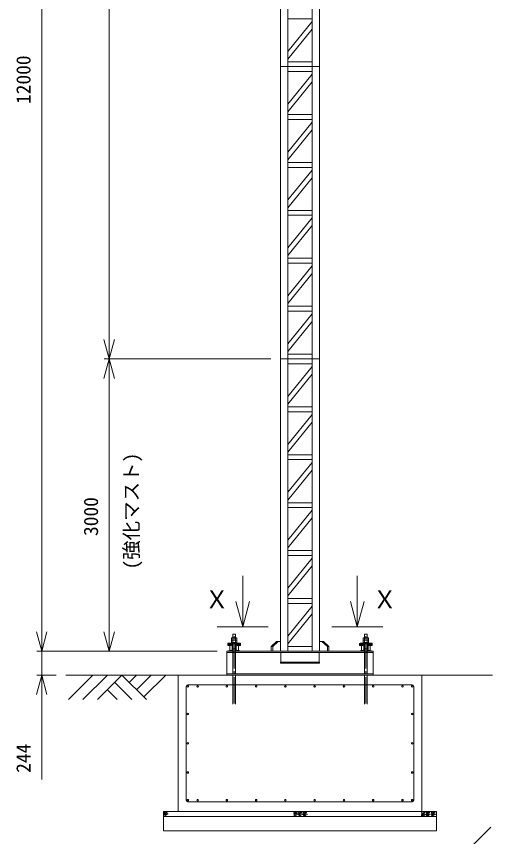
# Model space of a CAD drawing. Units: millimetres, scale not verified. Extents: x -8789 to 8797, y -12359 to 13582.
# Drawn here: x -8674 to -3793, y -8149 to 268 of the extents above; entities that cross this region are included whole.
import ezdxf
from ezdxf.enums import TextEntityAlignment as Align

# ---------------------------------------------------------------- set-up
doc = ezdxf.new("R2010")
doc.units = ezdxf.units.MM
doc.header["$LTSCALE"] = 30
doc.linetypes.add('CHAIN2', pattern=[12, 9, -1, 1, -1])
for name, color, linetype, lineweight in [('0-0_0', 7, 'Continuous', 18), ('0-2_12 常用一点鎖線', 3, 'CHAIN2', 18), ('0-4_05 寸法', 7, 'Continuous', 18), ('0-5_20 躯体・土木、外形線', 1, 'Continuous', 18), ('0-6_10 常用外形線', 3, 'Continuous', 18)]:
    doc.layers.add(name, color=color, linetype=linetype, lineweight=lineweight)
doc.styles.add('ＭＳ ゴシック', font='')
doc.styles.get('ＭＳ ゴシック').set_extended_font_data('MS Gothic')

msp = doc.modelspace()

# ---------------------------------------------------------------- linework, layer by layer
at = {"layer": '0-0_0'}
for p, q in [((-6354.16, -5997.34), (-6354.16, -5472.34)), ((-5179.16, -5997.34), (-5179.16, -5472.34)), ((-6424.5, -5734.84), (-6354.16, -5997.34)), ((-6283.83, -5734.84), (-6354.16, -5997.34)), ((-5249.5, -5734.84), (-5179.16, -5997.34)), ((-5108.83, -5734.84), (-5179.16, -5997.34)), ((-6616.66, -5997.34), (-6091.66, -5997.34)), ((-4916.66, -5997.34), (-5441.66, -5997.34))]:
    msp.add_line(p, q, dxfattribs=at)
at = {"layer": '0-2_12 常用一点鎖線'}
for p, q in [((-6441.66, -6782.34), (-6441.66, -6072.34)), ((-5091.66, -6782.34), (-5091.66, -6072.34))]:
    msp.add_line(p, q, dxfattribs=at)
at = {"layer": '0-4_05 寸法'}
for p, q in [((-8414.83, -6047.34), (-8414.83, 5552.66)), ((-7722.9, 5552.66), (-7722.9, -3047.34)), ((-7722.9, -3247.34), (-7722.9, -3047.34)), ((-6066.66, -3247.34), (-7772.9, -3247.34)), ((-6066.66, -3247.34), (-7772.9, -3247.34)), ((-7722.9, -3247.34), (-7722.9, -3447.34)), ((-7722.9, -3447.34), (-7722.9, -6047.34)), ((-8414.83, -6047.34), (-8414.83, -5847.34)), ((-8414.83, -6247.34), (-8414.83, -6047.34)), ((-8414.83, -6247.34), (-8414.83, -6047.34)), ((-7722.9, -6247.34), (-7722.9, -6047.34)), ((-6616.66, -6247.34), (-8464.83, -6247.34)), ((-6616.66, -6247.34), (-8464.83, -6247.34)), ((-8414.83, -6247.34), (-8414.83, -6491.34)), ((-6616.66, -6247.34), (-7772.9, -6247.34)), ((-8266.66, -6491.34), (-8464.83, -6491.34)), ((-8414.83, -6491.34), (-8414.83, -6691.34)), ((-8414.83, -6691.34), (-8414.83, -7564.67))]:
    msp.add_line(p, q, dxfattribs=at)
for points in [[(-7669.31, -3047.34), (-7722.9, -3247.34), (-7776.49, -3047.34)], [(-7776.49, -3447.34), (-7722.9, -3247.34), (-7669.31, -3447.34)], [(-8361.24, -6047.34), (-8414.83, -6247.34), (-8468.42, -6047.34)], [(-8361.24, -6047.34), (-8414.83, -6247.34), (-8468.42, -6047.34)], [(-7669.31, -6047.34), (-7722.9, -6247.34), (-7776.49, -6047.34)], [(-8468.42, -6691.34), (-8414.83, -6491.34), (-8361.24, -6691.34)], [(-4304.53, -8547.66), (-4163.11, -8406.24), (-3809.56, -8052.69)]]:
    msp.add_lwpolyline(points, dxfattribs=at)
at = {"layer": '0-5_20 躯体・土木、外形線'}
for p, q in [((-8166.66, -6491.34), (-7016.66, -6491.34)), ((-8141.66, -6741.34), (-7891.66, -6491.34)), ((-7991.66, -6741.34), (-7741.66, -6491.34)), ((-7841.66, -6741.34), (-7591.66, -6491.34)), ((-7341.66, -6741.34), (-7591.66, -6491.34)), ((-7516.66, -6566.34), (-7441.66, -6491.34)), ((-7441.66, -6641.34), (-7291.66, -6491.34)), ((-7366.66, -6716.34), (-7141.66, -6491.34)), ((-7016.66, -6491.34), (-6516.66, -6491.34)), ((-7016.66, -6491.34), (-7016.66, -7891.34)), ((-5016.66, -6491.34), (-4516.66, -6491.34)), ((-4516.66, -7891.34), (-4516.66, -6491.34)), ((-4516.66, -6491.34), (-3792.77, -6491.34)), ((-7641.66, -6741.34), (-7741.66, -6641.34)), ((-7491.66, -6741.34), (-7666.66, -6566.34)), ((-6932.66, -7775.34), (-6932.66, -6607.34)), ((-4616.66, -6591.34), (-6916.66, -6591.34)), ((-4600.66, -7775.34), (-4600.66, -6607.34)), ((-4616.66, -7791.34), (-6916.66, -7791.34)), ((-7166.66, -7891.34), (-4366.67, -7891.34)), ((-7166.66, -7891.34), (-7166.66, -8091.34)), ((-4366.67, -7891.34), (-4366.67, -8091.34)), ((-4366.67, -7941.34), (-7166.66, -7941.34)), ((-4366.67, -8091.34), (-7166.66, -8091.34))]:
    msp.add_line(p, q, dxfattribs=at)
for centre, radius in [((-6916.66, -6607.34), 8), ((-6816.66, -6607.34), 8), ((-6816.66, -6607.34), 8), ((-6516.66, -6607.34), 8), ((-6216.66, -6607.34), 8), ((-6216.66, -6607.34), 8), ((-5916.66, -6607.34), 8), ((-5616.66, -6607.34), 8), ((-5616.66, -6607.34), 8), ((-5316.66, -6607.34), 8), ((-5016.66, -6607.34), 8), ((-5016.66, -6607.34), 8), ((-4716.66, -6607.34), 8), ((-4616.66, -6607.34), 8), ((-4616.66, -6607.34), 8), ((-6916.66, -6891.34), 8), ((-4616.66, -6891.34), 8), ((-6916.66, -7191.34), 8), ((-4616.66, -7191.34), 8), ((-6916.66, -7491.34), 8), ((-4616.66, -7491.34), 8), ((-6916.66, -7775.34), 8), ((-6816.66, -7775.34), 8), ((-6816.66, -7775.34), 8), ((-6516.66, -7775.34), 8), ((-6216.66, -7775.34), 8), ((-6216.66, -7775.34), 8), ((-5916.66, -7775.34), 8), ((-5616.66, -7775.34), 8), ((-5616.66, -7775.34), 8), ((-5316.66, -7775.34), 8), ((-5016.66, -7775.34), 8), ((-5016.66, -7775.34), 8), ((-4716.66, -7775.34), 8), ((-4616.66, -7775.34), 8), ((-4616.66, -7775.34), 8), ((-7159.1, -7896.39), 2.5), ((-7158.65, -7911.89), 2.5), ((-7149.34, -7903.92), 2.5), ((-7141.36, -7896.83), 2.5), ((-7136.93, -7910.57), 2.5), ((-7128.95, -7897.72), 2.5), ((-5828.34, -7898.68), 2.5), ((-5827.9, -7914.18), 2.5), ((-5818.58, -7906.21), 2.5), ((-5810.6, -7899.12), 2.5), ((-5806.17, -7912.86), 2.5), ((-5798.19, -7900.01), 2.5), ((-5780.07, -7899.57), 2.5), ((-5770.32, -7907.1), 2.5), ((-5762.33, -7900.02), 2.5), ((-5757.9, -7913.75), 2.5), ((-5749.92, -7900.9), 2.5), ((-5731.8, -7900.47), 2.5), ((-5722.05, -7908), 2.5), ((-5714.07, -7900.91), 2.5), ((-5709.63, -7914.64), 2.5), ((-5701.65, -7901.79), 2.5), ((-4520.23, -7903.74), 2.5), ((-4510.47, -7911.27), 2.5), ((-4502.49, -7904.18), 2.5), ((-4490.08, -7905.06), 2.5), ((-4470.54, -7901.19), 2.5), ((-4460.78, -7908.72), 2.5), ((-4452.8, -7901.63), 2.5), ((-4440.39, -7902.52), 2.5), ((-4418.3, -7899.92), 2.5), ((-4408.54, -7907.45), 2.5), ((-4400.56, -7900.36), 2.5), ((-4396.13, -7914.09), 2.5), ((-4388.15, -7901.25), 2.5), ((-7157.32, -7925.18), 2.5), ((-7148.46, -7917.65), 2.5), ((-7147.57, -7931.39), 2.5), ((-7136.04, -7924.74), 2.5), ((-7122.74, -7915.88), 2.5), ((-5826.56, -7927.47), 2.5), ((-5817.7, -7919.94), 2.5), ((-5816.81, -7933.68), 2.5), ((-5805.28, -7927.03), 2.5), ((-5791.98, -7918.17), 2.5), ((-5779.63, -7915.08), 2.5), ((-5778.3, -7928.37), 2.5), ((-5769.43, -7920.84), 2.5), ((-5768.54, -7934.57), 2.5), ((-5757.01, -7927.92), 2.5), ((-5743.71, -7919.06), 2.5), ((-5731.36, -7915.97), 2.5), ((-5730.03, -7929.26), 2.5), ((-5721.16, -7921.73), 2.5), ((-5720.27, -7935.46), 2.5), ((-5708.75, -7928.82), 2.5), ((-5695.44, -7919.96), 2.5), ((-4519.79, -7919.24), 2.5), ((-4518.46, -7932.53), 2.5), ((-4509.59, -7925), 2.5), ((-4508.7, -7938.73), 2.5), ((-4498.06, -7917.91), 2.5), ((-4497.17, -7932.09), 2.5), ((-4483.87, -7923.23), 2.5), ((-4470.09, -7916.69), 2.5), ((-4468.76, -7929.98), 2.5), ((-4459.9, -7922.45), 2.5), ((-4459.01, -7936.19), 2.5), ((-4448.37, -7915.37), 2.5), ((-4447.48, -7929.54), 2.5), ((-4434.18, -7920.68), 2.5), ((-4417.86, -7915.42), 2.5), ((-4416.53, -7928.71), 2.5), ((-4407.66, -7921.18), 2.5), ((-4406.77, -7934.91), 2.5), ((-4395.24, -7928.27), 2.5), ((-4381.94, -7919.41), 2.5)]:
    msp.add_circle(centre, radius, dxfattribs=at)
for centre, start, end in [((-6916.66, -6607.34), 90, 180), ((-4616.66, -6607.34), 0, 90), ((-6916.66, -7775.34), 180, 270), ((-4616.66, -7775.34), 270, 0)]:
    msp.add_arc(centre, 16, start, end, dxfattribs=at)
at = {"layer": '0-6_10 常用外形線'}
for p, q in [((-5966.66, 2752.66), (-5966.66, -247.34)), ((-5891.66, -247.34), (-5891.66, 2752.66)), ((-5641.66, 2752.66), (-5641.66, -247.34)), ((-5566.66, -247.34), (-5566.66, 2752.66)), ((-5641.66, 244.33), (-5891.66, 244.33)), ((-5891.66, -90.54), (-5641.66, 216.75)), ((-5641.66, 137.52), (-5891.66, -169.77)), ((-5966.66, -247.34), (-5566.66, -247.34)), ((-5966.66, -247.34), (-5966.66, -3247.34)), ((-5966.66, -247.34), (-5566.66, -247.34)), ((-5891.66, -197.34), (-5641.66, -197.34)), ((-5891.66, -3247.34), (-5891.66, -247.34)), ((-5641.66, -247.34), (-5641.66, -3247.34)), ((-5566.66, -3247.34), (-5566.66, -247.34)), ((-5891.66, -297.34), (-5641.66, -297.34)), ((-5891.66, -632.21), (-5641.66, -324.91)), ((-5641.66, -404.14), (-5891.66, -711.43)), ((-5891.66, -739.01), (-5641.66, -739.01)), ((-5641.66, -789.01), (-5891.66, -789.01)), ((-5891.66, -1123.87), (-5641.66, -816.58)), ((-5641.66, -895.81), (-5891.66, -1203.1)), ((-5891.66, -1230.67), (-5641.66, -1230.67)), ((-5641.66, -1280.67), (-5891.66, -1280.67)), ((-5891.66, -1615.54), (-5641.66, -1308.25)), ((-5641.66, -1387.48), (-5891.66, -1694.77)), ((-5891.66, -1722.34), (-5641.66, -1722.34)), ((-5641.66, -1772.34), (-5891.66, -1772.34)), ((-5891.66, -2107.21), (-5641.66, -1799.91)), ((-5641.66, -1879.14), (-5891.66, -2186.43)), ((-5891.66, -2214.01), (-5641.66, -2214.01)), ((-5641.66, -2264.01), (-5891.66, -2264.01)), ((-5891.66, -2598.87), (-5641.66, -2291.58)), ((-5641.66, -2370.81), (-5891.66, -2678.1)), ((-5891.66, -2705.67), (-5641.66, -2705.67)), ((-5641.66, -2755.67), (-5891.66, -2755.67)), ((-5891.66, -3090.54), (-5641.66, -2783.25)), ((-5641.66, -2862.48), (-5891.66, -3169.77)), ((-5891.66, -3197.34), (-5641.66, -3197.34)), ((-5966.66, -3247.34), (-5566.66, -3247.34)), ((-5966.66, -3247.34), (-5966.66, -6247.34)), ((-5966.66, -3247.34), (-5566.66, -3247.34)), ((-5891.66, -6247.34), (-5891.66, -3247.34)), ((-5641.66, -3247.34), (-5891.66, -3247.34)), ((-5641.66, -3247.34), (-5641.66, -6247.34)), ((-5566.66, -6247.34), (-5566.66, -3247.34)), ((-5891.66, -3297.34), (-5641.66, -3297.34)), ((-5891.66, -3632.21), (-5641.66, -3324.91)), ((-5641.66, -3404.14), (-5891.66, -3711.43)), ((-5891.66, -3739.01), (-5641.66, -3739.01)), ((-5641.66, -3789.01), (-5891.66, -3789.01)), ((-5891.66, -4123.87), (-5641.66, -3816.58)), ((-5641.66, -3895.81), (-5891.66, -4203.1)), ((-5891.66, -4230.67), (-5641.66, -4230.67)), ((-5641.66, -4280.67), (-5891.66, -4280.67)), ((-5891.66, -4615.54), (-5641.66, -4308.25)), ((-5641.66, -4387.48), (-5891.66, -4694.77)), ((-5891.66, -4722.34), (-5641.66, -4722.34)), ((-5641.66, -4772.34), (-5891.66, -4772.34)), ((-5891.66, -5107.21), (-5641.66, -4799.91)), ((-5641.66, -4879.14), (-5891.66, -5186.43)), ((-5891.66, -5214.01), (-5641.66, -5214.01)), ((-5641.66, -5264.01), (-5891.66, -5264.01)), ((-5891.66, -5598.87), (-5641.66, -5291.58)), ((-5641.66, -5370.81), (-5891.66, -5678.1)), ((-5891.66, -5705.67), (-5641.66, -5705.67)), ((-5641.66, -5755.67), (-5891.66, -5755.67)), ((-5891.66, -6090.54), (-5641.66, -5783.25)), ((-5641.66, -5862.48), (-5891.66, -6169.77)), ((-6468.16, -6134.84), (-6468.16, -6110.84)), ((-6468.16, -6158.84), (-6468.16, -6134.84)), ((-6426.66, -6072.34), (-6456.66, -6072.34)), ((-6455.16, -6072.34), (-6455.16, -6110.84)), ((-6428.16, -6072.34), (-6428.16, -6110.84)), ((-5106.66, -6072.34), (-5076.66, -6072.34)), ((-5105.16, -6072.34), (-5105.16, -6110.84)), ((-5078.16, -6072.34), (-5078.16, -6110.84)), ((-5065.16, -6134.84), (-5065.16, -6110.84)), ((-5065.16, -6158.84), (-5065.16, -6134.84)), ((-6507.66, -6168.34), (-6501.66, -6168.34)), ((-6501.66, -6164.34), (-6505.66, -6168.34)), ((-6381.66, -6163.34), (-6501.66, -6163.34)), ((-6501.66, -6163.34), (-6501.66, -6175.84)), ((-6381.66, -6172.34), (-6501.66, -6172.34)), ((-6498.66, -6174.14), (-6498.66, -6172.34)), ((-6486.66, -6247.34), (-6486.66, -6172.34)), ((-6472.66, -6182.34), (-6472.66, -6188.34)), ((-6468.66, -6163.34), (-6468.66, -6158.84)), ((-6414.66, -6158.84), (-6468.66, -6158.84)), ((-6414.66, -6163.34), (-6468.66, -6163.34)), ((-6463.66, -6231.48), (-6463.66, -6188.2)), ((-6458.66, -6172.34), (-6458.66, -6247.34)), ((-6457.66, -6172.34), (-6457.66, -6163.34)), ((-6456.66, -6480.34), (-6456.66, -6163.34)), ((-6426.66, -6222.34), (-6456.66, -6222.34)), ((-6456.66, -6224.94), (-6455.16, -6222.34)), ((-6455.16, -6163.34), (-6455.16, -6222.34)), ((-6428.16, -6163.34), (-6428.16, -6222.34)), ((-6426.66, -6224.94), (-6428.16, -6222.34)), ((-6426.66, -6480.34), (-6426.66, -6163.34)), ((-6425.66, -6172.34), (-6425.66, -6163.34)), ((-6424.66, -6172.34), (-6424.66, -6247.34)), ((-6419.66, -6231.48), (-6419.66, -6188.2)), ((-6414.66, -6163.34), (-6414.66, -6158.84)), ((-6410.66, -6182.34), (-6410.66, -6188.34)), ((-6396.66, -6247.34), (-6396.66, -6172.34)), ((-6384.66, -6174.14), (-6384.66, -6172.34)), ((-6381.66, -6163.34), (-6381.66, -6175.84)), ((-6381.66, -6164.34), (-6377.66, -6168.34)), ((-6375.66, -6168.34), (-6381.66, -6168.34)), ((-6062.59, -6197.34), (-6006.66, -6147.34)), ((-6062.59, -6247.34), (-6062.59, -6197.34)), ((-6047.03, -6247.34), (-6047.03, -6197.34)), ((-5966.66, -6147.34), (-6006.66, -6147.34)), ((-5891.66, -6197.34), (-5641.66, -6197.34)), ((-5566.66, -6147.34), (-5526.66, -6147.34)), ((-5470.74, -6197.34), (-5526.66, -6147.34)), ((-5486.3, -6247.34), (-5486.3, -6197.34)), ((-5470.74, -6247.34), (-5470.74, -6197.34)), ((-5157.66, -6168.34), (-5151.66, -6168.34)), ((-5151.66, -6164.34), (-5155.66, -6168.34)), ((-5151.66, -6163.34), (-5031.66, -6163.34)), ((-5151.66, -6163.34), (-5151.66, -6175.84)), ((-5151.66, -6172.34), (-5031.66, -6172.34)), ((-5148.66, -6174.14), (-5148.66, -6172.34)), ((-5136.66, -6247.34), (-5136.66, -6172.34)), ((-5122.66, -6182.34), (-5122.66, -6188.34)), ((-5118.66, -6163.34), (-5118.66, -6158.84)), ((-5118.66, -6158.84), (-5064.66, -6158.84)), ((-5118.66, -6163.34), (-5064.66, -6163.34)), ((-5113.66, -6231.48), (-5113.66, -6188.2)), ((-5108.66, -6172.34), (-5108.66, -6247.34)), ((-5107.66, -6172.34), (-5107.66, -6163.34)), ((-5106.66, -6480.34), (-5106.66, -6163.34)), ((-5106.66, -6222.34), (-5076.66, -6222.34)), ((-5106.66, -6224.94), (-5105.16, -6222.34)), ((-5105.16, -6163.34), (-5105.16, -6222.34)), ((-5078.16, -6163.34), (-5078.16, -6222.34)), ((-5076.66, -6224.94), (-5078.16, -6222.34)), ((-5076.66, -6480.34), (-5076.66, -6163.34)), ((-5075.66, -6172.34), (-5075.66, -6163.34)), ((-5074.66, -6172.34), (-5074.66, -6247.34)), ((-5069.66, -6231.48), (-5069.66, -6188.2)), ((-5064.66, -6163.34), (-5064.66, -6158.84)), ((-5060.66, -6182.34), (-5060.66, -6188.34)), ((-5046.66, -6247.34), (-5046.66, -6172.34)), ((-5034.66, -6174.14), (-5034.66, -6172.34)), ((-5031.66, -6163.34), (-5031.66, -6175.84)), ((-5031.66, -6164.34), (-5027.66, -6168.34)), ((-5025.66, -6168.34), (-5031.66, -6168.34)), ((-5016.66, -6247.34), (-6516.66, -6247.34)), ((-6516.66, -6247.34), (-6516.66, -6491.34)), ((-6516.66, -6258.34), (-5016.66, -6258.34)), ((-6498.66, -6247.34), (-6498.66, -6245.54)), ((-6384.66, -6247.34), (-6384.66, -6245.54)), ((-5966.66, -6247.34), (-6062.59, -6247.34)), ((-5966.66, -6247.34), (-5566.66, -6247.34)), ((-5961.66, -6258.34), (-5961.66, -6358.34)), ((-5571.66, -6258.34), (-5571.66, -6358.34)), ((-5566.66, -6247.34), (-5470.74, -6247.34)), ((-5148.66, -6247.34), (-5148.66, -6245.54)), ((-5034.66, -6247.34), (-5034.66, -6245.54)), ((-5016.66, -6247.34), (-5016.66, -6491.34)), ((-5016.66, -6480.34), (-6516.66, -6480.34)), ((-5016.66, -6491.34), (-6516.66, -6491.34)), ((-6456.66, -6791.34), (-6456.66, -6491.34)), ((-6426.66, -6791.34), (-6426.66, -6491.34)), ((-5106.66, -6791.34), (-5106.66, -6491.34)), ((-5076.66, -6791.34), (-5076.66, -6491.34))]:
    msp.add_line(p, q, dxfattribs=at)
for points in [[(-6415.16, -6134.84), (-6415.16, -6110.84), (-6468.16, -6110.84)], [(-6415.16, -6158.84), (-6415.16, -6134.84), (-6468.16, -6134.84)], [(-6456.66, -6158.84), (-6456.66, -6134.84), (-6456.66, -6072.34)], [(-6426.66, -6158.84), (-6426.66, -6134.84), (-6426.66, -6072.34)], [(-5118.16, -6134.84), (-5118.16, -6110.84), (-5065.16, -6110.84)], [(-5118.16, -6158.84), (-5118.16, -6134.84), (-5065.16, -6134.84)], [(-5106.66, -6158.84), (-5106.66, -6134.84), (-5106.66, -6072.34)], [(-5076.66, -6158.84), (-5076.66, -6134.84), (-5076.66, -6072.34)], [(-6507.66, -6168.34), (-6507.66, -6188.34), (-6486.66, -6188.34), (-6472.66, -6188.34)], [(-6495.16, -6182.34), (-6486.66, -6182.34), (-6472.66, -6182.34)], [(-6470.97, -6180.23), (-6486.66, -6178.86), (-6495.01, -6178.13)], [(-6412.36, -6180.23), (-6396.66, -6178.86), (-6388.32, -6178.13)], [(-6375.66, -6168.34), (-6375.66, -6188.34), (-6396.66, -6188.34), (-6410.66, -6188.34)], [(-6388.16, -6182.34), (-6396.66, -6182.34), (-6410.66, -6182.34)], [(-6062.59, -6197.34), (-6047.03, -6197.34), (-5991.11, -6147.34)], [(-5470.74, -6197.34), (-5486.3, -6197.34), (-5542.22, -6147.34)], [(-5157.66, -6168.34), (-5157.66, -6188.34), (-5136.66, -6188.34), (-5122.66, -6188.34)], [(-5145.16, -6182.34), (-5136.66, -6182.34), (-5122.66, -6182.34)], [(-5120.97, -6180.23), (-5136.66, -6178.86), (-5145.01, -6178.13)], [(-5062.36, -6180.23), (-5046.66, -6178.86), (-5038.32, -6178.13)], [(-5025.66, -6168.34), (-5025.66, -6188.34), (-5046.66, -6188.34), (-5060.66, -6188.34)], [(-5038.16, -6182.34), (-5046.66, -6182.34), (-5060.66, -6182.34)], [(-6495.01, -6241.55), (-6486.6, -6240.82), (-6470.97, -6239.45)], [(-6388.32, -6241.55), (-6396.73, -6240.82), (-6412.36, -6239.45)], [(-5145.01, -6241.55), (-5136.6, -6240.82), (-5120.97, -6239.45)], [(-5038.32, -6241.55), (-5046.73, -6240.82), (-5062.36, -6239.45)]]:
    msp.add_lwpolyline(points, dxfattribs=at)
msp.add_lwpolyline([(-5966.66, -6369.34), (-5566.66, -6369.34), (-5566.66, -6358.34), (-5966.66, -6358.34)], close=True, dxfattribs=at)
for centre, radius, start, end in [((-6495.16, -6175.84), 6.5, 180, 270), ((-6494.66, -6174.14), 4, 180, 265), ((-6471.66, -6188.2), 8, 0, 85), ((-6411.66, -6188.2), 8, 95, 180), ((-6388.66, -6174.14), 4, 275, 0), ((-6388.16, -6175.84), 6.5, 270, 0), ((-5145.16, -6175.84), 6.5, 180, 270), ((-5144.66, -6174.14), 4, 180, 265), ((-5121.66, -6188.2), 8, 0, 85), ((-5061.66, -6188.2), 8, 95, 180), ((-5038.66, -6174.14), 4, 275, 0), ((-5038.16, -6175.84), 6.5, 270, 0), ((-6494.66, -6245.54), 4, 95, 180), ((-6471.66, -6231.48), 8, 275, 0), ((-6411.66, -6231.48), 8, 180, 265), ((-6388.66, -6245.54), 4, 0, 85), ((-5144.66, -6245.54), 4, 95, 180), ((-5121.66, -6231.48), 8, 275, 0), ((-5061.66, -6231.48), 8, 180, 265), ((-5038.66, -6245.54), 4, 0, 85)]:
    msp.add_arc(centre, radius, start, end, dxfattribs=at)

# ---------------------------------------------------------------- texts
at = {"layer": '0-0_0', "style": 'ＭＳ ゴシック'}
for p in [(-6743.99, -5861.34), (-5022.68, -5861.34)]:
    msp.add_text('Ｘ', height=183.3, dxfattribs=at).set_placement(p, align=Align.BOTTOM_LEFT)
at = {"layer": '0-4_05 寸法', "style": 'ＭＳ ゴシック'}
for s, p in [('12000', (-8484.83, -630.67)), ('(強化マスト)', (-7378.08, -5408.57)), ('3000', (-7792.9, -5064.01)), ('244', (-8484.83, -7494.67))]:
    msp.add_text(s, height=146.6, rotation=90, dxfattribs=at).set_placement(p, align=Align.BOTTOM_LEFT)

doc.saveas('drawing.dxf')
